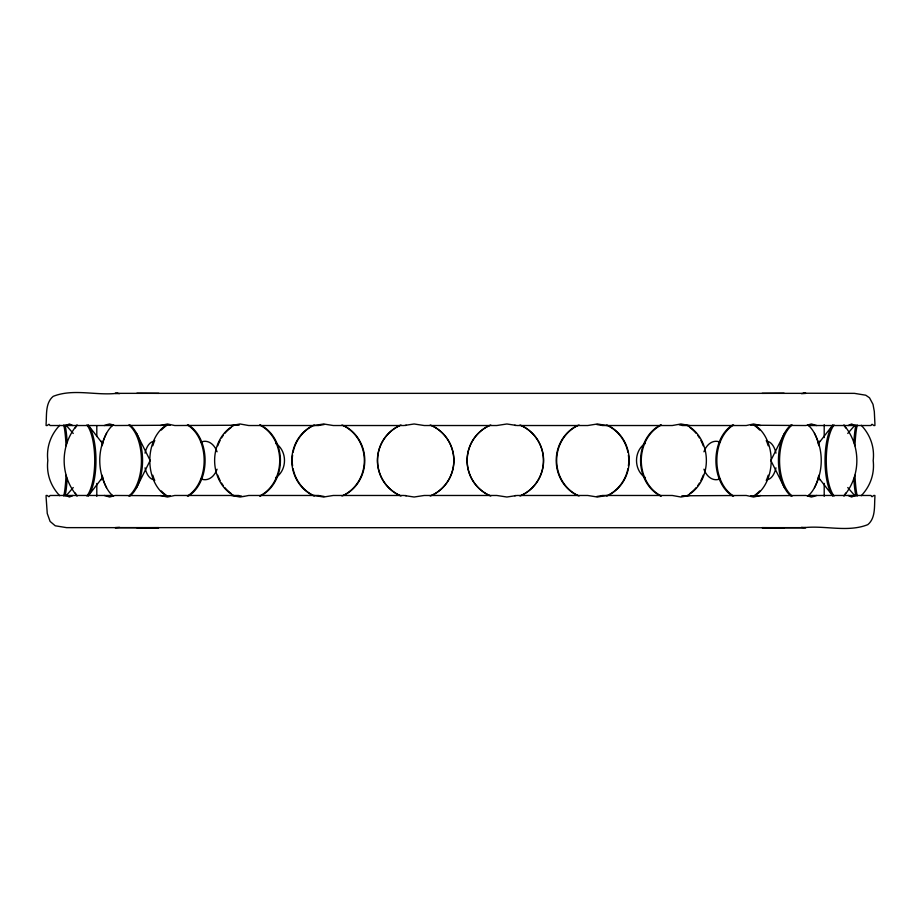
<?xml version="1.0" encoding="UTF-8"?>
<svg xmlns="http://www.w3.org/2000/svg" width="921" height="921" viewBox="0 0 921 921"><rect width="100%" height="100%" fill="white"/><g stroke="black" fill="none" stroke-linecap="round" stroke-linejoin="round"><path stroke-width="1.38" d="M46.05 424.523C46.856 415.187 45.083 403.087 53.176 396.364C73.335 388.248 96.659 395.961 117.83 393.232M874.95 496.477C874.144 505.813 875.917 517.913 867.824 524.636C847.665 532.752 824.341 525.039 803.17 527.768L66.565 527.641L55.237 525.787L50.091 521.424L47.259 513.492L46.05 496.477M106.537 433.319C97.499 450.311 97.499 470.689 106.537 487.681M814.463 487.681C823.501 470.689 823.501 450.311 814.463 433.319M136.561 487.681L150.146 460.5L136.561 433.319M784.439 433.319L770.854 460.5L784.439 487.681M66.231 425.318L69.397 423.982L72.828 425.525M854.769 495.682L851.603 497.018L848.172 495.475M59.727 425.283C50.643 434.896 46.269 447.215 47.811 460.5C46.269 473.785 50.643 486.104 59.727 495.717M861.273 495.717C870.357 486.104 874.731 473.785 873.189 460.5C874.731 447.215 870.357 434.896 861.273 425.283M102.749 477.193L88.128 496.016A38.44 12.698 -90 0 0 95.968 460.5A38.44 12.698 -90 0 0 88.128 424.984L102.749 443.807M818.251 443.807L832.872 424.984A38.44 12.698 90 0 0 825.032 460.5A38.44 12.698 90 0 0 832.872 496.005L818.251 477.193M66.059 495.832L73.243 487.543M847.757 433.457L854.941 425.168M72.828 495.475L71.665 496.097M848.172 425.525L851.603 423.982L854.918 425.525M104.338 425.525L107.124 424.593M816.662 495.475L813.876 496.407M160.392 425.525L167.449 423.982L174.76 425.525L239.115 425.226M760.608 495.475L753.551 497.018L746.24 495.475L681.885 495.774M170.212 425.226L115.102 425.525L109.645 423.982L107.147 424.593M750.788 495.774L805.898 495.475L811.355 497.018L813.853 496.407M231.482 425.525L240.047 423.982L248.705 425.525L318.447 425.525L324.215 424.523M689.518 495.475L680.953 497.018L672.295 495.475L602.553 495.475L596.785 496.477M314.084 425.525L323.651 423.982L333.252 425.525L404.02 425.525L414.105 423.982L424.213 425.525L496.787 425.525L506.895 423.982L516.98 425.525L587.748 425.525L597.349 423.982L606.916 425.525M606.916 495.475L597.349 497.018L587.748 495.475L516.98 495.475L506.895 497.018L496.787 495.475L424.213 495.475L414.105 497.018L404.02 495.475L333.252 495.475L323.651 497.018L314.084 495.475M405.505 425.525L406.207 425.226M514.793 495.774L515.495 495.475M71.619 496.12L69.397 497.018L66.082 495.475M243.927 496.407L240.047 497.018L231.482 495.475M243.95 496.407L248.705 495.475L318.447 495.475L324.215 496.477M762.093 393.348L784.105 393.232M136.884 527.768L158.907 527.652L115.102 527.652L119.557 527.342M119.557 393.658L115.102 393.348L805.898 393.348L801.443 393.658M46.05 425.525C48.18 426.377 48.64 422.359 49.999 425.525L112.915 425.525M808.085 425.525L871.001 425.525C872.36 422.359 872.82 426.377 874.95 425.525M46.05 495.475C48.18 494.623 48.64 498.641 49.999 495.475L112.915 495.475M808.085 495.475L871.001 495.475C872.36 498.641 872.82 494.623 874.95 495.475M801.443 527.342L805.898 527.652L762.093 527.652L784.116 527.768M136.895 393.232L158.907 393.348M803.17 393.232L854.435 393.359L865.763 395.213L869.516 397.803L873.004 404.331L874.317 411.491L874.95 424.523M596.785 424.523L602.553 425.525L672.295 425.525L680.953 423.982L689.518 425.525M679.214 424.811L682.484 425.525L746.24 425.525L753.551 423.982L760.608 425.525M241.786 496.189L238.516 495.475L174.76 495.475L167.449 497.018L160.392 495.475M514.793 425.226L515.495 425.525M405.505 495.475L406.207 495.774M750.788 425.226L805.898 425.525L811.355 423.982L816.662 425.525M170.212 495.774L115.102 495.475L109.645 497.018L104.338 495.475M847.757 487.543L854.941 495.832M66.059 425.168L73.243 433.457M824.203 424.719L824.203 437.602M824.203 483.398L824.203 496.281M96.797 425.663L96.797 436.508M96.797 483.502L96.797 496.315M430.222 424.984A38.44 38.198 -90 0 1 430.222 496.016M400.992 496.016A38.44 38.198 -90 0 1 400.992 424.984M399.91 495.475A38.44 38.198 90 0 1 399.91 425.525M431.592 425.525A38.44 38.198 90 0 1 431.592 495.475M343.556 425.525A38.44 36.276 -90 0 1 364.785 460.5A38.44 36.276 -90 0 1 343.556 495.475M313.451 495.475A38.44 36.276 -90 0 1 293.051 468.674M292.59 465.945A38.44 36.276 -90 0 1 292.59 455.055M293.051 452.326A38.44 36.276 -90 0 1 313.451 425.525M341.956 424.984A38.44 36.276 -90 0 1 364.348 460.5A38.44 36.276 -90 0 1 341.956 496.016M314.188 496.016A38.44 36.276 -90 0 1 291.796 460.5A38.44 36.276 -90 0 1 314.188 424.984M230.883 493.288A38.44 32.546 90 0 1 224.862 487.681M223.147 485.494A38.44 32.546 90 0 1 221.558 483.111M220.119 480.566A38.44 32.546 90 0 1 217.805 475.213M217.805 445.787A38.44 32.546 90 0 1 220.119 440.434M221.558 437.889A38.44 32.546 90 0 1 223.147 435.506M224.862 433.319A38.44 32.546 90 0 1 230.883 427.712M260.332 424.984A38.44 32.546 90 0 1 280.421 460.5A38.44 32.546 90 0 1 260.332 496.016M234.728 496.016A38.44 32.546 90 0 1 214.628 460.5A38.44 32.546 90 0 1 234.728 424.984M259.63 424.984A38.44 32.546 90 0 1 279.719 460.5A38.44 32.546 90 0 1 259.63 496.016M188.31 424.984A38.44 27.181 -90 0 1 205.084 460.5A38.44 27.181 -90 0 1 188.31 496.016M166.436 495.348A38.44 27.181 -90 0 1 161.348 490.974M154.728 480.566A38.44 27.181 -90 0 1 152.794 475.213M152.794 445.787A38.44 27.181 -90 0 1 154.728 440.434M161.348 430.026A38.44 27.181 -90 0 1 166.436 425.652M187.377 424.984A38.44 27.181 -90 0 1 204.163 460.5A38.44 27.181 -90 0 1 187.377 496.016M166.574 496.016A38.44 27.181 -90 0 1 149.801 460.5A38.44 27.181 -90 0 1 166.574 424.984M129.93 424.984A38.44 20.446 -90 0 1 142.559 460.5A38.44 20.446 -90 0 1 129.93 496.016M113.168 496.016A38.44 20.446 90 0 1 102.104 475.213M102.104 445.787A38.44 20.446 90 0 1 113.168 424.984M128.825 424.984A38.44 20.446 90 0 1 141.443 460.5A38.44 20.446 90 0 1 128.825 496.016M86.896 424.984A38.44 12.698 -90 0 1 94.736 460.5A38.44 12.698 -90 0 1 86.896 496.005M75.292 493.057A38.44 12.698 -90 0 0 77.18 496.016C59.807 475.858 59.807 445.142 77.18 424.984A38.44 12.698 -90 0 0 75.292 427.943M63.71 424.984A38.44 4.306 -90 0 1 66.036 445.787M66.036 475.213A38.44 4.306 -90 0 1 63.71 496.005M65.011 424.995A38.44 4.306 90 0 1 67.175 442.782M67.175 478.218A38.44 4.306 90 0 1 65.011 496.016M690.117 427.712A38.44 32.546 -90 0 1 696.138 433.319M697.853 435.506A38.44 32.546 -90 0 1 699.442 437.889M700.881 440.434A38.44 32.546 -90 0 1 703.195 445.787M703.195 475.213A38.44 32.546 -90 0 1 700.881 480.566M699.442 483.111A38.44 32.546 -90 0 1 697.853 485.494M696.138 487.681A38.44 32.546 -90 0 1 690.117 493.288M660.668 496.016A38.44 32.546 -90 0 1 640.579 460.5A38.44 32.546 -90 0 1 660.668 424.984M834.104 496.005A38.44 12.698 90 0 1 826.264 460.5A38.44 12.698 90 0 1 834.104 424.984M845.708 427.943A38.44 12.698 90 0 0 843.82 424.995C861.193 445.142 861.193 475.858 843.82 496.016A38.44 12.698 90 0 0 845.708 493.057M855.989 496.016A38.44 4.306 -90 0 1 853.825 478.218M853.825 442.782A38.44 4.306 -90 0 1 855.989 424.995M857.29 496.016A38.44 4.306 90 0 1 854.964 475.213M854.964 445.787A38.44 4.306 90 0 1 857.29 424.984M792.175 496.016A38.44 20.446 90 0 1 779.557 460.5A38.44 20.446 90 0 1 792.175 424.984M807.832 424.984A38.44 20.446 90 0 1 818.896 445.787M818.896 475.213A38.44 20.446 90 0 1 807.832 496.016M791.07 496.016A38.44 20.446 -90 0 1 778.441 460.5A38.44 20.446 -90 0 1 791.07 424.984M754.564 425.652A38.44 27.181 -90 0 1 759.652 430.026M766.272 440.434A38.44 27.181 -90 0 1 768.206 445.787M768.206 475.213A38.44 27.181 -90 0 1 766.272 480.566M759.652 490.974A38.44 27.181 -90 0 1 754.564 495.348M732.69 496.016A38.44 27.181 -90 0 1 715.916 460.5A38.44 27.181 -90 0 1 732.69 424.984M754.426 424.984A38.44 27.181 -90 0 1 771.199 460.5A38.44 27.181 -90 0 1 754.426 496.016M733.623 496.016A38.44 27.181 -90 0 1 716.837 460.5A38.44 27.181 -90 0 1 733.623 424.984M661.37 496.016A38.44 32.546 90 0 1 641.281 460.5A38.44 32.546 90 0 1 661.37 424.984M686.272 424.984A38.44 32.546 90 0 1 706.372 460.5A38.44 32.546 90 0 1 686.272 496.016M577.444 495.475A38.44 36.276 90 0 1 556.215 460.5A38.44 36.276 90 0 1 577.444 425.525M607.549 425.525A38.44 36.276 90 0 1 627.949 452.326M628.41 455.055A38.44 36.276 90 0 1 628.41 465.945M627.949 468.674A38.44 36.276 90 0 1 607.549 495.475M579.044 496.016A38.44 36.276 90 0 1 556.652 460.5A38.44 36.276 90 0 1 579.044 424.984M606.812 424.984A38.44 36.276 90 0 1 629.204 460.5A38.44 36.276 90 0 1 606.812 496.016M490.778 496.016A38.44 38.198 90 0 1 490.778 424.984M520.008 424.984A38.44 38.198 90 0 1 520.008 496.016M489.408 495.475A38.44 38.198 90 0 1 489.408 425.525M521.09 425.525A38.44 38.198 90 0 1 521.09 495.475M645.414 477.631A19.214 16.267 -90 0 1 636.515 460.5A19.214 16.267 -90 0 1 645.414 443.369M720.015 478.885A19.214 13.585 -90 0 1 703.943 469.203M703.943 451.797A19.214 13.585 -90 0 1 720.015 442.115M766.525 441.286A19.214 10.223 -90 0 1 775.966 453.144M775.966 467.856A19.214 10.223 -90 0 1 766.525 479.714M819.644 479.714A19.214 2.153 -90 0 1 818.827 478.252M818.827 442.748A19.214 2.153 -90 0 1 819.644 441.286M275.586 443.369A19.214 16.267 90 0 1 284.485 460.5A19.214 16.267 90 0 1 275.586 477.631M101.356 441.286A19.214 2.153 -90 0 1 102.173 442.748M102.173 478.252A19.214 2.153 -90 0 1 101.356 479.714M154.475 479.714A19.214 10.223 -90 0 1 145.034 467.856M145.034 453.144A19.214 10.223 -90 0 1 154.475 441.286M217.057 469.203A19.214 13.585 90 0 1 200.985 478.885M200.985 442.115A19.214 13.585 90 0 1 217.057 451.797"/></g></svg>
